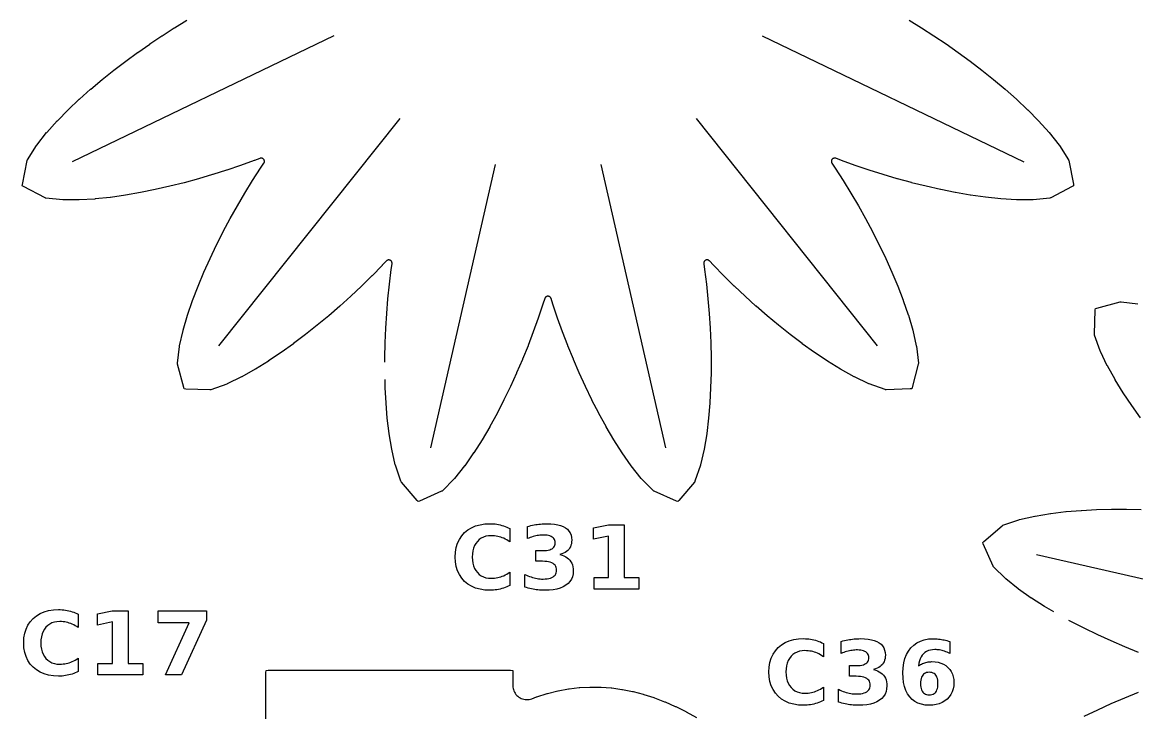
# Model space of a CAD drawing. Header units: millimetres. Extents: x 3 to 297, y 8 to 291.
# Drawn here: x 11.1 to 53.29, y 78.47 to 104.61 of the extents above; entities that cross this region are included whole.
import ezdxf

# ---------------------------------------------------------------- set-up
doc = ezdxf.new("R2010")
doc.units = ezdxf.units.MM
for name, color, linetype in [('CUT', 1, 'CONTINUOUS'), ('ENGRAVE', 5, 'CONTINUOUS'), ('SCORE', 7, 'CONTINUOUS')]:
    doc.layers.add(name, color=color, linetype=linetype)

msp = doc.modelspace()

# ---------------------------------------------------------------- linework, layer by layer
at = {"layer": 'CUT', "color": 1}
for points in [[(24.8253, 91.7392), (24.8251, 91.9029), (24.8251, 91.906), (24.837, 92.466), (24.8371, 92.469), (24.8608, 93.0264), (24.861, 93.0292), (24.896, 93.584), (24.8962, 93.5868), (24.9422, 94.1392), (24.9425, 94.1418), (24.999, 94.6918), (24.9993, 94.6944), (25.0663, 95.2421), (25.0666, 95.2447), (25.0982, 95.4673), (25.0994, 95.4812), (25.0994, 95.4933), (25.0981, 95.5054), (25.0957, 95.5173), (25.0922, 95.5289), (25.0875, 95.5401), (25.0818, 95.5508), (25.0751, 95.5609), (25.0674, 95.5702), (25.0589, 95.5789), (25.0495, 95.5866), (25.0395, 95.5934), (25.0288, 95.5992), (25.0177, 95.6039), (25.0061, 95.6075), (24.9942, 95.61), (24.9822, 95.6113), (24.97, 95.6114), (24.958, 95.6104), (24.946, 95.6082), (24.9344, 95.6049), (24.9231, 95.6004), (24.9123, 95.5949), (24.9021, 95.5883), (24.8926, 95.5808), (24.8825, 95.5711), (24.7281, 95.4077), (24.7263, 95.4058), (24.3399, 95.0119), (24.3381, 95.0101), (23.9434, 94.6229), (23.9415, 94.621), (23.5383, 94.2406), (23.5363, 94.2388), (23.1244, 93.8654), (23.1223, 93.8635), (22.7013, 93.4974), (22.6991, 93.4955), (22.2686, 93.137), (22.2662, 93.135), (21.8257, 92.7846), (21.8231, 92.7826), (21.3716, 92.4411), (21.3687, 92.4389), (20.9051, 92.1073), (20.9017, 92.1049), (20.4242, 91.7847), (20.4201, 91.782), (19.9259, 91.4757), (19.9206, 91.4725), (19.4049, 91.1843), (19.3972, 91.1803), (18.8508, 90.9186), (18.8375, 90.9131), (18.2334, 90.6981), (18.2171, 90.6931), (18.2, 90.6929), (17.2844, 90.724), (17.2278, 90.7285), (17.2108, 90.7826), (16.9767, 91.6683), (16.9731, 91.685), (16.9743, 91.702), (17.0495, 92.3388), (17.0519, 92.353), (17.1854, 92.944), (17.1876, 92.9524), (17.3538, 93.5193), (17.3557, 93.5252), (17.5443, 94.0752), (17.546, 94.0798), (17.7519, 94.6166), (17.7534, 94.6204), (17.9735, 95.1462), (17.975, 95.1495), (18.2074, 95.6657), (18.2088, 95.6687), (18.4523, 96.1762), (18.4537, 96.1789), (18.7074, 96.6784), (18.7087, 96.681), (18.972, 97.1729), (18.9733, 97.1754), (19.2457, 97.6601), (19.247, 97.6624), (19.5281, 98.1402), (19.5295, 98.1425), (19.8191, 98.6135), (19.8205, 98.6157), (20.1185, 99.08), (20.1199, 99.0822), (20.2449, 99.2691), (20.2521, 99.2811), (20.2573, 99.2921), (20.2614, 99.3035), (20.2644, 99.3152), (20.2662, 99.3272), (20.2669, 99.3393), (20.2664, 99.3514), (20.2647, 99.3634), (20.2619, 99.3752), (20.2579, 99.3867), (20.2528, 99.3977), (20.2467, 99.4082), (20.2396, 99.418), (20.2316, 99.4271), (20.2228, 99.4354), (20.2132, 99.4428), (20.2029, 99.4492), (20.192, 99.4546), (20.1807, 99.4589), (20.169, 99.4621), (20.157, 99.4641), (20.1449, 99.465), (20.1328, 99.4647), (20.1208, 99.4632), (20.1089, 99.4606), (20.0957, 99.4562), (19.8856, 99.376), (19.8832, 99.3751), (19.3642, 99.1879), (19.3617, 99.187), (18.8381, 99.0094), (18.8356, 99.0085), (18.3073, 98.8408), (18.3046, 98.8399), (17.7715, 98.6822), (17.7688, 98.6815), (17.2307, 98.5342), (17.2278, 98.5335), (16.6845, 98.3973), (16.6814, 98.3965), (16.1325, 98.272), (16.1293, 98.2713), (15.5744, 98.1595), (15.5708, 98.1588), (15.0092, 98.0612), (15.0051, 98.0605), (14.436, 97.9792), (14.4311, 97.9786), (13.853, 97.917), (13.8468, 97.9165), (13.2571, 97.8805), (13.2484, 97.8803), (12.6426, 97.8816), (12.6282, 97.8823), (11.9907, 97.9507), (11.9738, 97.9533), (11.9583, 97.9605), (11.1469, 98.3858), (11.0979, 98.4144), (11.1061, 98.4706), (11.2794, 99.3702), (11.2834, 99.3867), (11.2919, 99.4016), (11.6359, 99.9427), (11.6442, 99.9544), (12.0209, 100.4289), (12.0265, 100.4355), (12.4222, 100.8742), (12.4265, 100.8787), (12.8351, 101.2924), (12.8386, 101.2958), (13.257, 101.6901), (13.2601, 101.6929), (13.6865, 102.0711), (13.6893, 102.0735), (14.1226, 102.4376), (14.1252, 102.4398), (14.5648, 102.7913), (14.5672, 102.7932), (15.0125, 103.1331), (15.0148, 103.1349), (15.4654, 103.4639), (15.4677, 103.4655), (15.9234, 103.7841), (15.9256, 103.7856), (16.3862, 104.0941), (16.3884, 104.0956), (16.8537, 104.3942), (16.8559, 104.3956), (17.3259, 104.6847)], [(44.6745, 104.6861), (45.1444, 104.397), (45.1467, 104.3956), (45.612, 104.097), (45.6142, 104.0955), (46.0748, 103.7871), (46.077, 103.7856), (46.5327, 103.4671), (46.535, 103.4654), (46.9857, 103.1365), (46.988, 103.1347), (47.4333, 102.7949), (47.4358, 102.793), (47.8754, 102.4414), (47.8779, 102.4393), (48.3113, 102.0752), (48.3141, 102.0728), (48.7406, 101.6947), (48.7436, 101.6919), (49.1621, 101.2976), (49.1656, 101.2942), (49.5742, 100.8806), (49.5785, 100.8761), (49.9742, 100.4374), (49.9798, 100.4308), (50.3566, 99.9563), (50.3649, 99.9446), (50.709, 99.4035), (50.7174, 99.3887), (50.7214, 99.3721), (50.8949, 98.4725), (50.9031, 98.4164), (50.8541, 98.3878), (50.0427, 97.9624), (50.0272, 97.9552), (50.0103, 97.9526), (49.3728, 97.8842), (49.3584, 97.8834), (48.7526, 97.882), (48.7439, 97.8823), (48.1542, 97.9182), (48.148, 97.9187), (47.5699, 97.9802), (47.565, 97.9808), (46.9959, 98.0621), (46.9918, 98.0628), (46.4302, 98.1604), (46.4266, 98.161), (45.8717, 98.2728), (45.8684, 98.2735), (45.3195, 98.398), (45.3165, 98.3987), (44.7731, 98.5349), (44.7703, 98.5356), (44.2321, 98.6828), (44.2294, 98.6836), (43.6963, 98.8412), (43.6936, 98.842), (43.1653, 99.0098), (43.1628, 99.0106), (42.6392, 99.1881), (42.6367, 99.189), (42.1177, 99.3762), (42.1152, 99.3771), (41.9052, 99.4573), (41.8919, 99.4617), (41.8801, 99.4643), (41.8681, 99.4658), (41.8559, 99.4661), (41.8438, 99.4652), (41.8319, 99.4632), (41.8202, 99.46), (41.8089, 99.4557), (41.798, 99.4503), (41.7877, 99.4439), (41.7781, 99.4365), (41.7692, 99.4282), (41.7612, 99.4191), (41.7541, 99.4093), (41.748, 99.3988), (41.743, 99.3878), (41.739, 99.3763), (41.7362, 99.3645), (41.7345, 99.3525), (41.734, 99.3404), (41.7346, 99.3283), (41.7365, 99.3163), (41.7395, 99.3045), (41.7436, 99.2931), (41.7488, 99.2822), (41.756, 99.2702), (41.881, 99.0833), (41.8824, 99.0811), (42.1804, 98.6168), (42.1818, 98.6146), (42.4715, 98.1436), (42.4729, 98.1413), (42.754, 97.6636), (42.7554, 97.6612), (43.0278, 97.1766), (43.0291, 97.1741), (43.2924, 96.6822), (43.2938, 96.6796), (43.5475, 96.1802), (43.5489, 96.1774), (43.7924, 95.67), (43.7938, 95.6669), (44.0263, 95.1508), (44.0278, 95.1475), (44.2479, 94.6218), (44.2495, 94.6179), (44.4554, 94.0812), (44.4571, 94.0765), (44.6458, 93.5266), (44.6477, 93.5206), (44.8139, 92.9537), (44.8161, 92.9454), (44.9497, 92.3544), (44.9521, 92.3402), (45.0273, 91.7034), (45.0285, 91.6864), (45.0249, 91.6697), (44.7909, 90.784), (44.7739, 90.7299), (44.7173, 90.7253), (43.8017, 90.6942), (43.7847, 90.6944), (43.7683, 90.6994), (43.1642, 90.9143), (43.1509, 90.9198), (42.6045, 91.1815), (42.5968, 91.1855), (42.0811, 91.4736), (42.0757, 91.4768), (41.5815, 91.7831), (41.5774, 91.7858), (41.0999, 92.1059), (41.0965, 92.1083), (40.6329, 92.4399), (40.6299, 92.4421), (40.1785, 92.7835), (40.1758, 92.7856), (39.7353, 93.1359), (39.7329, 93.1378), (39.3024, 93.4963), (39.3001, 93.4982), (38.8792, 93.8643), (38.877, 93.8662), (38.4651, 94.2395), (38.4631, 94.2414), (38.0599, 94.6217), (38.0579, 94.6236), (37.6632, 95.0107), (37.6613, 95.0126), (37.2749, 95.4064), (37.2731, 95.4083), (37.1187, 95.5717), (37.1087, 95.5814), (37.0991, 95.5889), (37.0889, 95.5955), (37.0781, 95.601), (37.0669, 95.6055), (37.0552, 95.6088), (37.0433, 95.611), (37.0312, 95.612), (37.0191, 95.6119), (37.007, 95.6106), (36.9951, 95.6081), (36.9836, 95.6045), (36.9724, 95.5998), (36.9617, 95.594), (36.9517, 95.5872), (36.9424, 95.5794), (36.9338, 95.5708), (36.9261, 95.5614), (36.9194, 95.5514), (36.9137, 95.5407), (36.9091, 95.5295), (36.9055, 95.5179), (36.9031, 95.506), (36.9019, 95.4939), (36.9018, 95.4818), (36.9031, 95.4679), (36.9346, 95.2453), (36.935, 95.2427), (37.002, 94.695), (37.0023, 94.6924), (37.0589, 94.1424), (37.0592, 94.1398), (37.1052, 93.5874), (37.1054, 93.5846), (37.1405, 93.0298), (37.1407, 93.027), (37.1645, 92.4696), (37.1646, 92.4666), (37.1765, 91.9066), (37.1765, 91.9035), (37.1758, 91.3406), (37.1757, 91.3373), (37.1612, 90.7714), (37.1611, 90.7677), (37.1314, 90.1986), (37.1311, 90.1944), (37.0838, 89.6215), (37.0833, 89.6166), (37.0147, 89.0392), (37.0138, 89.033), (36.9176, 88.4502), (36.9159, 88.4417), (36.7798, 87.8513), (36.7759, 87.8374), (36.5673, 87.2311), (36.561, 87.2152), (36.5506, 87.2018), (35.9554, 86.5053), (35.9166, 86.4639), (35.8637, 86.4843), (35.0252, 86.8535), (35.01, 86.8611), (34.9974, 86.8727), (34.5464, 87.3285), (34.5368, 87.3392), (34.158, 87.812), (34.1528, 87.819), (33.8132, 88.3024), (33.8097, 88.3075), (33.4974, 88.7979), (33.4948, 88.8021), (33.2035, 89.2978), (33.2014, 89.3014), (32.9276, 89.8013), (32.9259, 89.8045), (32.6673, 90.308), (32.6658, 90.311), (32.4209, 90.8178), (32.4196, 90.8206), (32.1873, 91.3303), (32.1861, 91.333), (31.9656, 91.8455), (31.9645, 91.8481), (31.7554, 92.3632), (31.7544, 92.3658), (31.5561, 92.8834), (31.5552, 92.8859), (31.3675, 93.406), (31.3666, 93.4085), (31.1894, 93.931), (31.1886, 93.9335), (31.1204, 94.1477), (31.1155, 94.1608), (31.1102, 94.1717), (31.1038, 94.182), (31.0965, 94.1917), (31.0883, 94.2006), (31.0792, 94.2087), (31.0694, 94.2158), (31.059, 94.222), (31.048, 94.2271), (31.0366, 94.2312), (31.0248, 94.2341), (31.0128, 94.2359), (31.0007, 94.2364), (30.9886, 94.2359), (30.9766, 94.2341), (30.9648, 94.2312), (30.9534, 94.2271), (30.9424, 94.222), (30.9319, 94.2158), (30.9222, 94.2087), (30.9131, 94.2006), (30.9049, 94.1917), (30.8976, 94.182), (30.8912, 94.1717), (30.8859, 94.1608), (30.881, 94.1477), (30.8128, 93.9334), (30.812, 93.931), (30.6348, 93.4085), (30.6339, 93.406), (30.4463, 92.8859), (30.4454, 92.8834), (30.2472, 92.3657), (30.2462, 92.3632), (30.0371, 91.848), (30.036, 91.8454), (29.8156, 91.3329), (29.8144, 91.3302), (29.5821, 90.8205), (29.5808, 90.8176), (29.3359, 90.3109), (29.3344, 90.3079), (29.0759, 89.8043), (29.0742, 89.8011), (28.8004, 89.3012), (28.7984, 89.2975), (28.5071, 88.8019), (28.5046, 88.7977), (28.1922, 88.3073), (28.1888, 88.3021), (27.8492, 87.8186), (27.844, 87.8117), (27.4653, 87.3389), (27.4557, 87.3281), (27.0047, 86.8723), (26.9922, 86.8607), (26.9769, 86.8531), (26.1385, 86.4839), (26.0855, 86.4634), (26.0467, 86.5048), (25.4515, 87.2012), (25.441, 87.2147), (25.4347, 87.2305), (25.2261, 87.8369), (25.2222, 87.8507), (25.086, 88.4411), (25.0844, 88.4496), (24.9881, 89.0324), (24.9872, 89.0386), (24.9186, 89.616), (24.9181, 89.6209), (24.8707, 90.1938), (24.8704, 90.198), (24.8406, 90.7671), (24.8405, 90.7708), (24.8323, 91.0893)], [(53.4394, 89.6321), (53.1078, 90.0957), (53.1054, 90.0991), (52.7852, 90.5766), (52.7826, 90.5807), (52.4762, 91.0749), (52.4731, 91.0803), (52.1849, 91.596), (52.1809, 91.6037), (51.9192, 92.1501), (51.9137, 92.1634), (51.6987, 92.7675), (51.6938, 92.7838), (51.6935, 92.8009), (51.7247, 93.7165), (51.7292, 93.773), (51.7833, 93.79), (52.669, 94.0241), (52.6857, 94.0277), (52.7027, 94.0265), (53.3395, 93.9513)], [(50.1604, 82.2832), (49.802, 82.4938), (49.7978, 82.4964), (49.3074, 82.8087), (49.3022, 82.8122), (48.8188, 83.1518), (48.8119, 83.157), (48.339, 83.5358), (48.3283, 83.5453), (47.8725, 83.9963), (47.8609, 84.0089), (47.8533, 84.0242), (47.4841, 84.8626), (47.4636, 84.9155), (47.505, 84.9543), (48.2015, 85.5495), (48.215, 85.56), (48.2308, 85.5663), (48.8372, 85.7749), (48.851, 85.7788), (49.4414, 85.9149), (49.4499, 85.9166), (50.0327, 86.0128), (50.0389, 86.0137), (50.6163, 86.0823), (50.6212, 86.0828), (51.1941, 86.1302), (51.1983, 86.1305), (51.7674, 86.1602), (51.7711, 86.1604), (52.337, 86.1749), (52.3403, 86.1749), (52.9032, 86.1757), (52.9063, 86.1757), (53.4663, 86.1638)], [(53.3632, 80.7546), (52.8481, 80.9637), (52.8455, 80.9648), (52.333, 81.1852), (52.3303, 81.1864), (51.8205, 81.4187), (51.8177, 81.42), (51.3109, 81.665), (51.308, 81.6664), (50.8044, 81.925), (50.8012, 81.9267), (50.7281, 81.9668)], [(20.325, 77.4137), (20.325, 79.9871), (20.3291, 80.0709), (20.4129, 80.075), (29.5871, 80.075), (29.6709, 80.0709), (29.675, 79.9871), (29.675, 79.4945), (29.6775, 79.4422), (29.6848, 79.3921), (29.6969, 79.3429), (29.7137, 79.2951), (29.735, 79.2492), (29.7607, 79.2055), (29.7904, 79.1645), (29.8239, 79.1266), (29.8609, 79.092), (29.9011, 79.0612), (29.9441, 79.0344), (29.9895, 79.0119), (30.0368, 78.9938), (30.0856, 78.9804), (30.1355, 78.9718), (30.186, 78.968), (30.2366, 78.9691), (30.2869, 78.9751), (30.3364, 78.9859), (30.3863, 79.0019), (30.5665, 79.0696), (30.5849, 79.0759), (30.9702, 79.1958), (30.9897, 79.2013), (31.3742, 79.2961), (31.3945, 79.3005), (31.7784, 79.3704), (31.7994, 79.3736), (32.1829, 79.4188), (32.2043, 79.4206), (32.5876, 79.4411), (32.6092, 79.4416), (32.9925, 79.4376), (33.0138, 79.4367), (33.3974, 79.4084), (33.4182, 79.4062), (33.8023, 79.3537), (33.8224, 79.3503), (34.2071, 79.2739), (34.2262, 79.2695), (34.6118, 79.1693), (34.6298, 79.1641), (35.0163, 79.0405), (35.033, 79.0346), (35.4205, 78.8877), (35.436, 78.8814), (35.8244, 78.7117), (35.8387, 78.705), (36.2281, 78.5128), (36.2411, 78.506), (36.6314, 78.2917)], [(51.3109, 78.335), (51.8177, 78.58), (51.8205, 78.5813), (52.3303, 78.8136), (52.333, 78.8148), (52.8455, 79.0352), (52.8481, 79.0363), (53.3632, 79.2454)]]:
    msp.add_lwpolyline(points, dxfattribs=at)
at = {"layer": 'ENGRAVE', "color": 5}
for points in [[(29.4993, 83.2564), (29.4406, 83.2303), (29.3811, 83.2065), (29.3207, 83.1852), (29.2595, 83.1664), (29.1976, 83.15), (29.1347, 83.136), (29.071, 83.1246), (29.0063, 83.1158), (28.9408, 83.1095), (28.8743, 83.1057), (28.8069, 83.1044), (28.6116, 83.1138), (28.4302, 83.1421), (28.2629, 83.1892), (28.1096, 83.2552), (27.9703, 83.34), (27.845, 83.4437), (27.7366, 83.5636), (27.6479, 83.6968), (27.5789, 83.8435), (27.5296, 84.0036), (27.5001, 84.1772), (27.4902, 84.3642), (27.5001, 84.5516), (27.5296, 84.7256), (27.5789, 84.886), (27.6479, 85.0329), (27.7366, 85.1663), (27.845, 85.2862), (27.9703, 85.3899), (28.1096, 85.4747), (28.2629, 85.5407), (28.4302, 85.5878), (28.6116, 85.6161), (28.8069, 85.6255), (28.8743, 85.6243), (28.9408, 85.6205), (29.0063, 85.6142), (29.071, 85.6053), (29.1347, 85.5939), (29.1976, 85.58), (29.2595, 85.5636), (29.3207, 85.5447), (29.3811, 85.5234), (29.4406, 85.4997), (29.4993, 85.4735), (29.5573, 85.4449), (29.5573, 84.942), (29.4993, 84.9798), (29.4417, 85.0141), (29.3843, 85.0449), (29.3272, 85.0722), (29.2704, 85.0959), (29.2138, 85.1161), (29.1569, 85.133), (29.099, 85.1468), (29.0401, 85.1576), (28.9802, 85.1653), (28.9193, 85.1699), (28.8574, 85.1714), (28.7496, 85.1655), (28.6498, 85.1476), (28.5579, 85.1177), (28.474, 85.076), (28.398, 85.0222), (28.33, 84.9566), (28.2714, 84.8805), (28.2233, 84.7953), (28.186, 84.7011), (28.1593, 84.5978), (28.1433, 84.4855), (28.138, 84.3642), (28.1433, 84.2433), (28.1593, 84.1314), (28.186, 84.0285), (28.2233, 83.9345), (28.2714, 83.8494), (28.33, 83.7733), (28.398, 83.7077), (28.474, 83.654), (28.5579, 83.6122), (28.6498, 83.5824), (28.7496, 83.5645), (28.8574, 83.5585), (28.9193, 83.56), (28.9802, 83.5646), (29.0401, 83.5723), (29.099, 83.5831), (29.1569, 83.5969), (29.2138, 83.6138), (29.2704, 83.634), (29.3272, 83.6578), (29.3843, 83.685), (29.4417, 83.7158), (29.4993, 83.7501), (29.5573, 83.788), (29.5573, 83.2851), (29.4993, 83.2564)], [(31.6073, 84.4091), (31.6728, 84.3749), (31.7318, 84.3356), (31.7842, 84.291), (31.8301, 84.2413), (31.8691, 84.1865), (31.9011, 84.1271), (31.9259, 84.0628), (31.9436, 83.9939), (31.9543, 83.9202), (31.9578, 83.8417), (31.9502, 83.7261), (31.9271, 83.6201), (31.8887, 83.5237), (31.8349, 83.437), (31.7657, 83.3599), (31.6812, 83.2924), (31.5819, 83.2349), (31.4685, 83.1879), (31.341, 83.1514), (31.1994, 83.1253), (31.0437, 83.1096), (30.8739, 83.1044), (30.8114, 83.1052), (30.749, 83.1077), (30.6865, 83.1119), (30.6239, 83.1178), (30.5613, 83.1253), (30.4987, 83.1345), (30.4361, 83.1454), (30.3738, 83.1579), (30.3117, 83.1721), (30.2499, 83.188), (30.1882, 83.2056), (30.1268, 83.2248), (30.1268, 83.7082), (30.1853, 83.6801), (30.2437, 83.6544), (30.302, 83.6311), (30.3601, 83.6102), (30.4181, 83.5917), (30.4759, 83.5756), (30.5335, 83.5619), (30.5908, 83.5507), (30.6478, 83.542), (30.7045, 83.5358), (30.7609, 83.5321), (30.8169, 83.5308), (30.8967, 83.5332), (30.97, 83.5404), (31.0368, 83.5524), (31.0972, 83.5692), (31.1511, 83.5907), (31.1986, 83.6171), (31.2391, 83.6479), (31.2723, 83.6829), (31.2981, 83.7221), (31.3165, 83.7654), (31.3275, 83.8128), (31.3312, 83.8645), (31.3274, 83.9176), (31.3161, 83.9662), (31.2972, 84.0104), (31.2708, 84.05), (31.2368, 84.0852), (31.1953, 84.1159), (31.1464, 84.1421), (31.0903, 84.1634), (31.0271, 84.18), (30.9566, 84.1919), (30.8789, 84.199), (30.7941, 84.2014), (30.5435, 84.2014), (30.5435, 84.605), (30.8071, 84.605), (30.8825, 84.6071), (30.9511, 84.6133), (31.013, 84.6236), (31.0683, 84.638), (31.1168, 84.6565), (31.1587, 84.6791), (31.194, 84.7059), (31.2229, 84.7371), (31.2454, 84.7725), (31.2614, 84.8122), (31.271, 84.8562), (31.2743, 84.9045), (31.2711, 84.9494), (31.2618, 84.9908), (31.2462, 85.0286), (31.2243, 85.0629), (31.1963, 85.0937), (31.1619, 85.121), (31.1219, 85.1444), (31.0768, 85.1635), (31.0264, 85.1784), (30.971, 85.189), (30.9103, 85.1954), (30.8446, 85.1975), (30.794, 85.1965), (30.7433, 85.1937), (30.6924, 85.1889), (30.6413, 85.1823), (30.59, 85.1737), (30.5386, 85.1633), (30.4871, 85.151), (30.4357, 85.1369), (30.3844, 85.121), (30.3331, 85.1033), (30.282, 85.0837), (30.231, 85.0624), (30.231, 85.5214), (30.2927, 85.538), (30.3543, 85.5532), (30.4157, 85.567), (30.4769, 85.5792), (30.5379, 85.5901), (30.5988, 85.5995), (30.6594, 85.6075), (30.7196, 85.614), (30.7795, 85.619), (30.839, 85.6227), (30.8981, 85.6248), (30.9569, 85.6255), (31.1081, 85.6212), (31.2461, 85.6083), (31.3709, 85.5867), (31.4824, 85.5565), (31.5807, 85.5176), (31.6657, 85.4701), (31.7376, 85.4139), (31.7964, 85.349), (31.8421, 85.2754), (31.8747, 85.1931), (31.8943, 85.102), (31.9009, 85.0022), (31.8978, 84.9332), (31.8884, 84.8686), (31.8728, 84.8083), (31.851, 84.7522), (31.8229, 84.7005), (31.7886, 84.6531), (31.7482, 84.61), (31.7018, 84.5714), (31.6494, 84.5373), (31.5911, 84.5077), (31.5268, 84.4825), (31.4565, 84.4618), (31.5352, 84.438), (31.6073, 84.4091)], [(33.3005, 85.1552), (32.7325, 85.038), (32.7325, 85.4644), (33.2972, 85.5816), (33.8929, 85.5816), (33.8929, 83.5845), (34.4463, 83.5845), (34.4463, 83.1516), (32.7471, 83.1516), (32.7471, 83.5845), (33.3005, 83.5845), (33.3005, 85.1552)], [(13.1619, 80.0063), (13.1031, 79.9801), (13.0436, 79.9563), (12.9832, 79.935), (12.9221, 79.9162), (12.8601, 79.8998), (12.7972, 79.8859), (12.7335, 79.8745), (12.6688, 79.8656), (12.6033, 79.8593), (12.5368, 79.8555), (12.4695, 79.8542), (12.2741, 79.8636), (12.0928, 79.8919), (11.9254, 79.939), (11.7721, 80.005), (11.6328, 80.0899), (11.5076, 80.1936), (11.3991, 80.3134), (11.3104, 80.4467), (11.2414, 80.5933), (11.1922, 80.7535), (11.1626, 80.927), (11.1527, 81.114), (11.1626, 81.3014), (11.1922, 81.4754), (11.2414, 81.6358), (11.3104, 81.7827), (11.3991, 81.9161), (11.5076, 82.036), (11.6328, 82.1397), (11.7721, 82.2245), (11.9254, 82.2905), (12.0928, 82.3377), (12.2741, 82.3659), (12.4695, 82.3754), (12.5368, 82.3741), (12.6033, 82.3703), (12.6688, 82.364), (12.7335, 82.3551), (12.7972, 82.3437), (12.8601, 82.3298), (12.9221, 82.3134), (12.9832, 82.2945), (13.0436, 82.2732), (13.1031, 82.2495), (13.1619, 82.2233), (13.2198, 82.1947), (13.2198, 81.6918), (13.1619, 81.7296), (13.1042, 81.7639), (13.0469, 81.7947), (12.9898, 81.822), (12.9329, 81.8457), (12.8764, 81.8659), (12.8194, 81.8828), (12.7615, 81.8967), (12.7026, 81.9074), (12.6427, 81.9151), (12.5818, 81.9197), (12.5199, 81.9213), (12.4121, 81.9153), (12.3123, 81.8974), (12.2204, 81.8676), (12.1365, 81.8258), (12.0606, 81.7721), (11.9926, 81.7064), (11.9339, 81.6303), (11.8859, 81.5451), (11.8485, 81.4509), (11.8219, 81.3476), (11.8059, 81.2353), (11.8005, 81.114), (11.8059, 80.9931), (11.8219, 80.8812), (11.8485, 80.7783), (11.8859, 80.6843), (11.9339, 80.5992), (11.9926, 80.5232), (12.0606, 80.4575), (12.1365, 80.4038), (12.2204, 80.362), (12.3123, 80.3322), (12.4121, 80.3143), (12.5199, 80.3083), (12.5818, 80.3098), (12.6427, 80.3145), (12.7026, 80.3221), (12.7615, 80.3329), (12.8194, 80.3467), (12.8764, 80.3636), (12.9329, 80.3839), (12.9898, 80.4076), (13.0469, 80.4349), (13.1042, 80.4656), (13.1619, 80.5), (13.2198, 80.5378), (13.2198, 80.0349), (13.1619, 80.0063)], [(14.5104, 81.905), (13.9423, 81.7878), (13.9423, 82.2142), (14.5071, 82.3314), (15.1028, 82.3314), (15.1028, 80.3344), (15.6562, 80.3344), (15.6562, 79.9014), (13.957, 79.9014), (13.957, 80.3344), (14.5104, 80.3344), (14.5104, 81.905)], [(18.073, 81.9782), (17.1258, 79.9014), (16.5154, 79.9014), (17.4122, 81.8708), (16.242, 81.8708), (16.242, 82.3314), (18.073, 82.3314), (18.073, 81.9782)], [(41.3166, 78.8787), (41.2571, 78.8549), (41.1967, 78.8336), (41.1356, 78.8148), (41.0736, 78.7984), (41.0107, 78.7844), (40.947, 78.7731), (40.8823, 78.7642), (40.8168, 78.7579), (40.7503, 78.7541), (40.683, 78.7528), (40.4876, 78.7622), (40.3063, 78.7905), (40.1389, 78.8376), (39.9856, 78.9036), (39.8463, 78.9885), (39.721, 79.0922), (39.6126, 79.212), (39.5239, 79.3452), (39.4549, 79.4919), (39.4056, 79.6521), (39.3761, 79.8256), (39.3662, 80.0126), (39.3761, 80.2), (39.4056, 80.374), (39.4549, 80.5344), (39.5239, 80.6813), (39.6126, 80.8147), (39.721, 80.9346), (39.8463, 81.0383), (39.9856, 81.1231), (40.1389, 81.1891), (40.3063, 81.2363), (40.4876, 81.2645), (40.683, 81.274), (40.7503, 81.2727), (40.8168, 81.2689), (40.8823, 81.2626), (40.947, 81.2537), (41.0107, 81.2423), (41.0736, 81.2284), (41.1356, 81.212), (41.1967, 81.1931), (41.2571, 81.1718), (41.3166, 81.1481), (41.3754, 81.1219), (41.4333, 81.0933), (41.4333, 80.5904), (41.3754, 80.6282), (41.3177, 80.6625), (41.2603, 80.6933), (41.2032, 80.7206), (41.1464, 80.7443), (41.0899, 80.7645), (41.0329, 80.7814), (40.975, 80.7953), (40.9161, 80.806), (40.8562, 80.8137), (40.7953, 80.8183), (40.7334, 80.8199), (40.6256, 80.8139), (40.5258, 80.796), (40.4339, 80.7661), (40.35, 80.7244), (40.2741, 80.6707), (40.2061, 80.605), (40.1474, 80.5289), (40.0994, 80.4437), (40.062, 80.3495), (40.0353, 80.2462), (40.0193, 80.1339), (40.014, 80.0126), (40.0193, 79.8917), (40.0353, 79.7798), (40.062, 79.6769), (40.0994, 79.5829), (40.1474, 79.4978), (40.2061, 79.4217), (40.2741, 79.3561), (40.35, 79.3024), (40.4339, 79.2606), (40.5258, 79.2308), (40.6256, 79.2129), (40.7334, 79.2069), (40.7953, 79.2084), (40.8562, 79.213), (40.9161, 79.2207), (40.975, 79.2315), (41.0329, 79.2453), (41.0899, 79.2622), (41.1464, 79.2824), (41.2032, 79.3062), (41.2603, 79.3334), (41.3177, 79.3642), (41.3754, 79.3986), (41.4333, 79.4364), (41.4333, 78.9335), (41.3754, 78.9048), (41.3166, 78.8787)], [(43.4833, 80.0575), (43.5488, 80.0233), (43.6078, 79.984), (43.6602, 79.9394), (43.7061, 79.8897), (43.7451, 79.835), (43.7771, 79.7755), (43.8019, 79.7113), (43.8197, 79.6423), (43.8303, 79.5686), (43.8339, 79.4901), (43.8262, 79.3745), (43.8031, 79.2685), (43.7647, 79.1721), (43.7109, 79.0854), (43.6417, 79.0083), (43.5572, 78.9408), (43.4579, 78.8833), (43.3445, 78.8363), (43.217, 78.7998), (43.0754, 78.7737), (42.9197, 78.758), (42.7499, 78.7528), (42.6875, 78.7536), (42.625, 78.7561), (42.5625, 78.7603), (42.5, 78.7662), (42.4374, 78.7737), (42.3747, 78.7829), (42.3122, 78.7938), (42.2498, 78.8063), (42.1877, 78.8205), (42.1259, 78.8364), (42.0642, 78.854), (42.0028, 78.8732), (42.0028, 79.3566), (42.0613, 79.3285), (42.1197, 79.3028), (42.178, 79.2795), (42.2361, 79.2586), (42.2941, 79.2401), (42.3519, 79.224), (42.4096, 79.2103), (42.4669, 79.1991), (42.5238, 79.1904), (42.5805, 79.1842), (42.6369, 79.1805), (42.6929, 79.1792), (42.7727, 79.1816), (42.846, 79.1888), (42.9128, 79.2008), (42.9732, 79.2176), (43.0271, 79.2391), (43.0746, 79.2655), (43.1151, 79.2963), (43.1483, 79.3313), (43.1741, 79.3705), (43.1925, 79.4138), (43.2036, 79.4613), (43.2072, 79.5129), (43.2035, 79.566), (43.1921, 79.6146), (43.1733, 79.6588), (43.1468, 79.6984), (43.1129, 79.7336), (43.0713, 79.7644), (43.0224, 79.7905), (42.9663, 79.8118), (42.9031, 79.8284), (42.8326, 79.8403), (42.755, 79.8474), (42.6701, 79.8498), (42.4195, 79.8498), (42.4195, 80.2535), (42.6831, 80.2535), (42.7585, 80.2555), (42.8271, 80.2617), (42.889, 80.272), (42.9443, 80.2864), (42.9928, 80.3049), (43.0347, 80.3275), (43.07, 80.3543), (43.0989, 80.3855), (43.1214, 80.4209), (43.1374, 80.4606), (43.1471, 80.5046), (43.1503, 80.5529), (43.1471, 80.5978), (43.1378, 80.6392), (43.1222, 80.677), (43.1004, 80.7113), (43.0723, 80.7421), (43.038, 80.7694), (42.998, 80.7928), (42.9528, 80.8119), (42.9025, 80.8268), (42.847, 80.8374), (42.7864, 80.8438), (42.7206, 80.8459), (42.67, 80.8449), (42.6193, 80.8421), (42.5684, 80.8374), (42.5173, 80.8307), (42.466, 80.8222), (42.4146, 80.8117), (42.3631, 80.7994), (42.3117, 80.7853), (42.2604, 80.7694), (42.2092, 80.7517), (42.158, 80.7321), (42.107, 80.7108), (42.107, 81.1698), (42.1687, 81.1864), (42.2303, 81.2016), (42.2917, 81.2154), (42.3529, 81.2277), (42.414, 81.2385), (42.4748, 81.2479), (42.5354, 81.2559), (42.5956, 81.2624), (42.6555, 81.2674), (42.715, 81.2711), (42.7741, 81.2732), (42.8329, 81.274), (42.9841, 81.2696), (43.1221, 81.2567), (43.2469, 81.2351), (43.3584, 81.2049), (43.4567, 81.166), (43.5417, 81.1185), (43.6136, 81.0623), (43.6724, 80.9974), (43.7181, 80.9238), (43.7508, 80.8415), (43.7704, 80.7504), (43.7769, 80.6506), (43.7738, 80.5817), (43.7644, 80.517), (43.7488, 80.4567), (43.727, 80.4007), (43.6989, 80.3489), (43.6646, 80.3015), (43.6242, 80.2584), (43.5778, 80.2198), (43.5254, 80.1857), (43.4671, 80.1561), (43.4028, 80.1309), (43.3326, 80.1102), (43.4112, 80.0865), (43.4833, 80.0575)], [(46.1622, 80.7407), (46.1122, 80.7619), (46.0631, 80.781), (46.0151, 80.798), (45.968, 80.8128), (45.9219, 80.8256), (45.8766, 80.8362), (45.8315, 80.845), (45.7869, 80.8518), (45.7426, 80.8567), (45.6986, 80.8596), (45.655, 80.8605), (45.5651, 80.8562), (45.4821, 80.8433), (45.406, 80.8217), (45.3367, 80.7915), (45.2743, 80.7526), (45.2188, 80.7051), (45.1704, 80.6491), (45.1291, 80.5848), (45.0951, 80.512), (45.0684, 80.4309), (45.0488, 80.3415), (45.0365, 80.2437), (45.0728, 80.2692), (45.1101, 80.2924), (45.1484, 80.3135), (45.1877, 80.3323), (45.228, 80.3489), (45.2693, 80.3633), (45.3117, 80.3755), (45.3554, 80.3855), (45.4003, 80.3932), (45.4465, 80.3988), (45.494, 80.4021), (45.5427, 80.4032), (45.663, 80.3971), (45.7752, 80.379), (45.8794, 80.3487), (45.9757, 80.3063), (46.0639, 80.2517), (46.1441, 80.1851), (46.214, 80.1086), (46.2712, 80.0247), (46.3156, 79.9332), (46.3474, 79.8343), (46.3664, 79.7278), (46.3728, 79.6138), (46.3657, 79.4879), (46.3444, 79.3707), (46.3089, 79.262), (46.2592, 79.1621), (46.1953, 79.0707), (46.1173, 78.988), (46.0272, 78.9161), (45.9276, 78.8573), (45.8182, 78.8116), (45.6991, 78.7789), (45.5704, 78.7593), (45.432, 78.7528), (45.2801, 78.7617), (45.1401, 78.7883), (45.0119, 78.8328), (44.8957, 78.8949), (44.7913, 78.9749), (44.6988, 79.0726), (44.6195, 79.1867), (44.5546, 79.3156), (44.5041, 79.4594), (44.468, 79.6181), (44.4464, 79.7916), (44.4392, 79.98), (44.4476, 80.1736), (44.4729, 80.3528), (44.5151, 80.5177), (44.5741, 80.6683), (44.65, 80.8046), (44.7427, 80.9265), (44.8502, 81.0316), (44.9702, 81.1177), (45.1027, 81.1846), (45.2477, 81.2325), (45.4052, 81.2611), (45.5753, 81.2707), (45.6309, 81.27), (45.6859, 81.2678), (45.7405, 81.2642), (45.7945, 81.2591), (45.8479, 81.2526), (45.9008, 81.2447), (45.9533, 81.2353), (46.0057, 81.2244), (46.0579, 81.2121), (46.1098, 81.1984), (46.1617, 81.1832), (46.2133, 81.1665), (46.2133, 80.7173), (46.1622, 80.7407)], [(45.3381, 79.9877), (45.2947, 79.9729), (45.2559, 79.9522), (45.2216, 79.9255), (45.192, 79.8929), (45.1669, 79.8544), (45.1463, 79.81), (45.1303, 79.7597), (45.1189, 79.7034), (45.1121, 79.6412), (45.1098, 79.5731), (45.1121, 79.505), (45.1189, 79.4428), (45.1303, 79.3865), (45.1463, 79.3362), (45.1669, 79.2918), (45.192, 79.2533), (45.2216, 79.2207), (45.2559, 79.1941), (45.2947, 79.1733), (45.3381, 79.1585), (45.386, 79.1496), (45.4385, 79.1467), (45.4916, 79.1496), (45.5399, 79.1585), (45.5836, 79.1733), (45.6226, 79.1941), (45.657, 79.2207), (45.6868, 79.2533), (45.7119, 79.2918), (45.7324, 79.3362), (45.7484, 79.3865), (45.7598, 79.4428), (45.7667, 79.505), (45.769, 79.5731), (45.7667, 79.6412), (45.7598, 79.7034), (45.7484, 79.7597), (45.7324, 79.81), (45.7119, 79.8544), (45.6868, 79.8929), (45.657, 79.9255), (45.6226, 79.9522), (45.5836, 79.9729), (45.5399, 79.9877), (45.4916, 79.9966), (45.4385, 79.9995), (45.386, 79.9966), (45.3381, 79.9877)]]:
    msp.add_lwpolyline(points, close=True, dxfattribs=at)
at = {"layer": 'SCORE', "color": 7}
for points in [[(22.8915, 104.0946), (12.9811, 99.3214)], [(39.1089, 104.0955), (49.0198, 99.3232)], [(25.3889, 100.9632), (18.531, 92.3627)], [(36.6118, 100.9638), (43.4706, 92.364)], [(28.9977, 99.2255), (26.5506, 88.5012)], [(33.0031, 99.2257), (35.4514, 88.5017)], [(60.2256, 82.0027), (49.5014, 84.4504)]]:
    msp.add_lwpolyline(points, dxfattribs=at)

doc.saveas('drawing.dxf')
